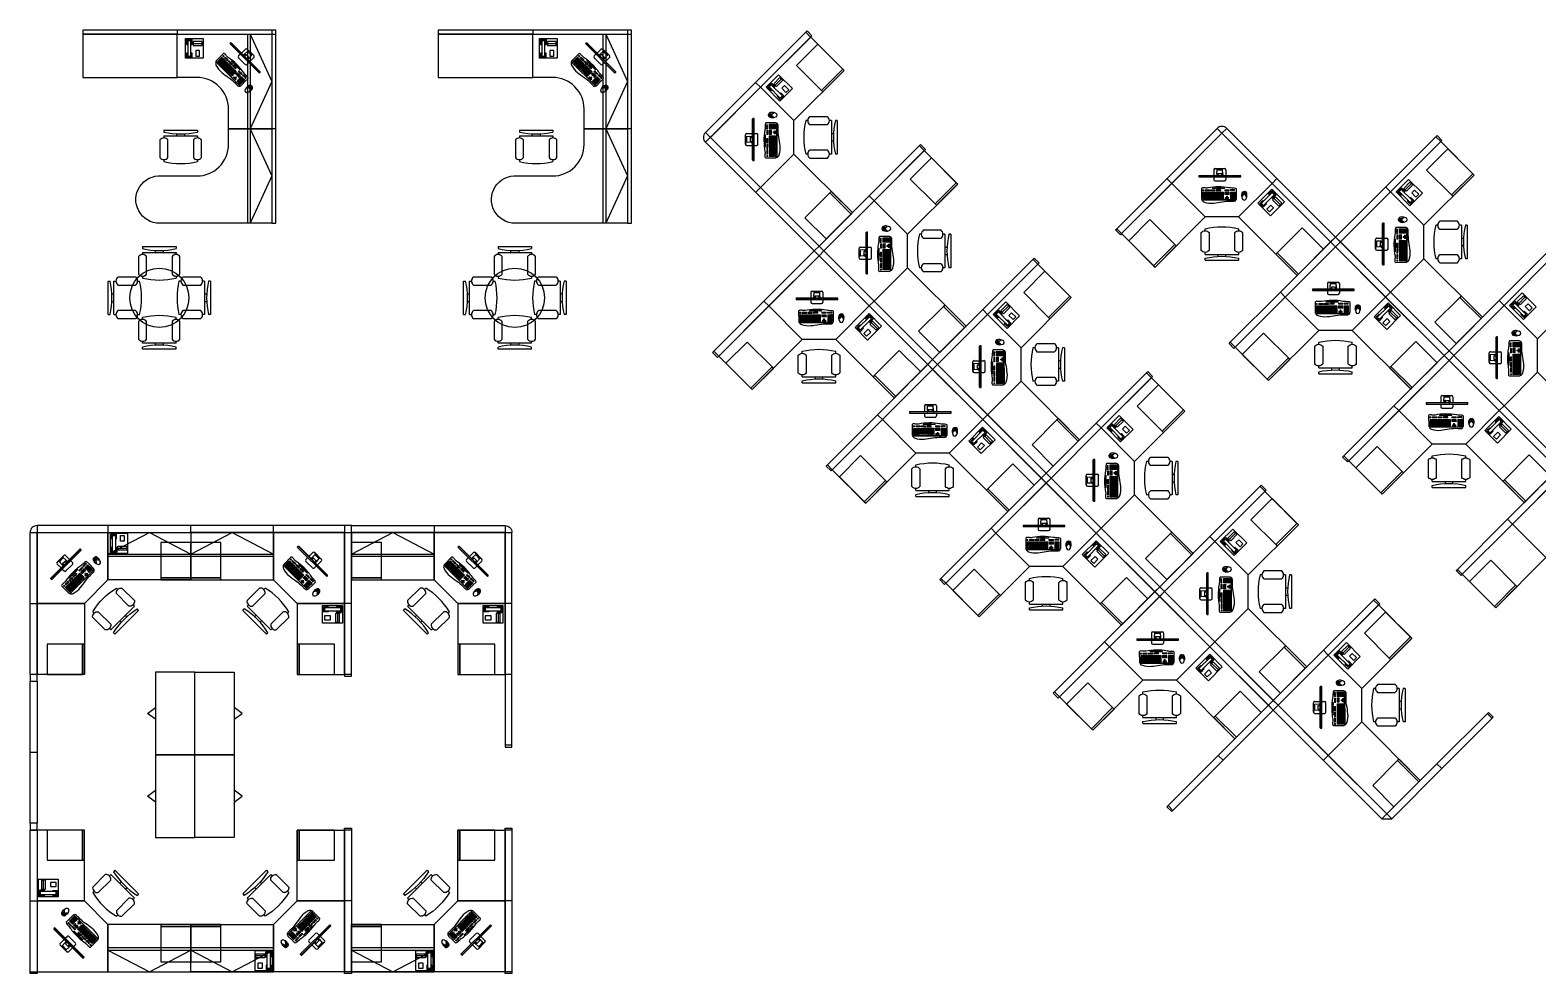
# Model space of a CAD drawing. Header units: inches. Extents: x 134 to 3030, y 225 to 1533.
# Drawn here: x 1378 to 2143, y 1052 to 1533 of the extents above; entities that cross this region are included whole.
import ezdxf

# ---------------------------------------------------------------- set-up
doc = ezdxf.new("R2010")
doc.units = ezdxf.units.IN
doc.header["$MEASUREMENT"] = 0
doc.layers.get('0').update_dxf_attribs({"lineweight": 0})
for name, color, linetype, lineweight in [('A-FURN-3-WKSF', 200, 'Continuous', 25), ('A-FURN-P-FILE', 5, 'Continuous', 25), ('A-FURN-P-PEDS', 5, 'Continuous', 25), ('A-FURN-P-PHWL-46', 1, 'Continuous', 25), ('A-FURN-P-PHWL-462', 1, 'Continuous', 25), ('A-FURN-P-SEAT', 4, 'Continuous', 25), ('A-FURN-P-STOR', 7, 'Continuous', 25), ('A-FURN-P-WKSF', 200, 'Continuous', 25), ('COMPUTER-P3', 30, 'Continuous', 25), ('Furniture', 200, 'Continuous', 25), ('TELEPHONE-ST12', 3, 'Continuous', 25)]:
    doc.layers.add(name, color=color, linetype=linetype, lineweight=lineweight)
doc.styles.add('ATTR', font='romans.shx', dxfattribs={"width": 0.8, "height": 2.52})

# ---------------------------------------------------------------- blocks, each defined once
blk = doc.blocks.new('CHAIR 1')
at = {"linetype": 'Continuous'}
for p, q in [((-8.5, 0), (-8.5, -1)), ((-8.5, 0), (8.5, 0)), ((8.5, 0), (8.5, -1)), ((-10.5, -5), (-10.5, -14)), ((-8.5, -3), (-8.5, -4)), ((-8.5, -3), (8.5, -3)), ((-6.5, -14), (-6.5, -5)), ((-2, -3), (-2, -1.9355)), ((2, -1.9576), (2, -3)), ((6.5, -5), (6.5, -14)), ((8.5, -3), (8.5, -4)), ((10.5, -14), (10.5, -5)), ((-8.5, -15), (-8.5, -16)), ((8.5, -15), (8.5, -16))]:
    blk.add_line(p, q, dxfattribs=at)
for centre, radius, start, end in [((-8.5, -6.5), 2.5, 36.8699, 143.1301), ((0, 34.625), 36.625, 256.5803, 283.4197), ((8.5, -6.5), 2.5, 36.8699, 143.1301), ((-8.5, -12.5), 2.5, 216.8699, 323.1301), ((8.5, -12.5), 2.5, 216.8699, 323.1301), ((0, 19.625), 36.625, 256.5803, 283.4197)]:
    blk.add_arc(centre, radius, start, end, dxfattribs=at)
at = {"style": 'ATTR', "width": 0.8, "flags": 9}
blk.add_attdef('ESTCODE', (0, 0), '', height=0.0042, dxfattribs=at)
blk = doc.blocks.new('MONITOR')
at = {"color": 0}
for p, q in [((-269, -94), (-264, -89)), ((-264, -89), (264, -89)), ((-77, -17), (-77, -89)), ((-77, -109), (-77, -143)), ((-40, -70), (-36, -14)), ((-29, -14), (-29, -17)), ((-29, -14), (-29, -17)), ((-25, -60), (-25, -82)), ((-25, -60), (-24, -60)), ((-24, -60), (-24, -89)), ((-24, -63), (24, -63)), ((24, -60), (24, -89)), ((24, -60), (25, -60)), ((25, -60), (25, -82)), ((29, -14), (29, -17)), ((29, -14), (29, -17)), ((40, -70), (36, -14)), ((77, -17), (77, -89)), ((77, -109), (77, -143)), ((269, -94), (264, -89))]:
    blk.add_line(p, q, dxfattribs=at)
for points in [[(-60, 0), (60, 0)], [(-269, -109), (269, -109), (269, -94), (-269, -94), (-269, -109)], [(-60, -160), (60, -160)], [(-36, -14), (36, -14)], [(-29, -17), (29, -17)], [(-29, -17), (29, -17)]]:
    blk.add_lwpolyline(points, dxfattribs=at)
for points in [[(-40, -70, 0.263666), (-37, -80), (-34, -82), (-25, -82)], [(40, -70, -0.263666), (37, -80), (34, -82), (25, -82)]]:
    blk.add_lwpolyline(points, format="xyb", dxfattribs=at)
for centre, radius in [((-61, -4), 1.73), ((-46, -4), 1.73), ((-36, -102), 1.14), ((-32, -4), 1.73), ((-18, -4), 1.73), ((-3, -4), 1.73), ((11, -4), 1.73), ((25, -4), 1.73), ((36, -102), 1.14), ((39, -4), 1.73)]:
    blk.add_circle(centre, radius, dxfattribs=at)
for centre, start, end in [((-60, -17), 90, 180), ((60, -17), 0, 90), ((-60, -143), 180, 270), ((60, -143), 270, 0)]:
    blk.add_arc(centre, 17.2, start, end, dxfattribs=at)
blk = doc.blocks.new('KEYBOARD')
at = {"color": 0}
for points in [[(233, -76), (233, -26, 0.165941), (205, -17, -0.04592), (141, -12, 0.046884), (0, 0, 0.043941), (-135, -14, -0.081459), (-182, -12, 0.073722), (-206, -13, 0.278236), (-218, -23), (-217, -154, 0.414214), (-202, -168), (218, -167, 0.414214), (233, -152)], [(218, -167), (-202, -168, -0.198912), (-213, -164, 0.237087), (-181, -196, 0.110077), (-61, -209, 0.017919), (47, -193, -0.053396), (161, -185, 0.017301), (204, -185, 0.36209), (228, -163, -0.184401), (218, -167)]]:
    blk.add_lwpolyline(points, format="xyb", close=True, dxfattribs=at)
at = {"color": 0, "lineweight": 0}
for points in [[(-201, -38), (-189, -38)], [(-201, -38), (-201, -51)], [(-201, -51), (-189, -51)], [(-200, -70), (-188, -70)], [(-200, -70), (-200, -83)], [(-200, -83), (-188, -83)], [(-200, -87), (-188, -86)], [(-200, -87), (-200, -100)], [(-200, -100), (-188, -99)], [(-200, -104), (-188, -104)], [(-200, -104), (-200, -117)], [(-200, -117), (-188, -117)], [(-200, -122), (-173, -122)], [(-200, -122), (-200, -135)], [(-200, -135), (-173, -135)], [(-200, -139), (-173, -139)], [(-200, -139), (-200, -152)], [(-200, -152), (-173, -152)], [(-189, -38), (-189, -51)], [(-188, -70), (-188, -83)], [(-188, -86), (-188, -99)], [(-188, -104), (-188, -117)], [(-185, -70), (-185, -83)], [(-185, -70), (-173, -70)], [(-185, -83), (-173, -83)], [(-185, -86), (-185, -99)], [(-185, -86), (-173, -86)], [(-185, -99), (-173, -99)], [(-185, -104), (-173, -104)], [(-185, -104), (-185, -117)], [(-185, -117), (-173, -117)], [(-173, -70), (-173, -83)], [(-173, -86), (-173, -99)], [(-173, -104), (-173, -117)], [(-173, -122), (-173, -135)], [(-173, -139), (-173, -152)], [(-171, -38), (-171, -51)], [(-171, -38), (-159, -38)], [(-171, -51), (-159, -51)], [(-170, -70), (-170, -83)], [(-170, -70), (-158, -70)], [(-170, -83), (-158, -83)], [(-170, -86), (-170, -99)], [(-170, -86), (-158, -86)], [(-170, -99), (-158, -99)], [(-170, -104), (-158, -104)], [(-170, -104), (-170, -117)], [(-170, -117), (-158, -117)], [(-170, -122), (-170, -135)], [(-170, -122), (-158, -122)], [(-170, -135), (-158, -135)], [(-170, -139), (-158, -139)], [(-170, -139), (-170, -152)], [(-170, -152), (-158, -152)], [(-159, -38), (-159, -51)], [(-158, -70), (-158, -83)], [(-158, -86), (-158, -99)], [(-158, -104), (-158, -117)], [(-158, -122), (-158, -135)], [(-158, -139), (-158, -152)], [(-156, -38), (-156, -51)], [(-156, -38), (-144, -38)], [(-156, -51), (-144, -51)], [(-156, -70), (-144, -70)], [(-156, -70), (-156, -83)], [(-156, -83), (-144, -83)], [(-156, -86), (-144, -86)], [(-156, -86), (-156, -99)], [(-156, -99), (-144, -99)], [(-156, -104), (-144, -104)], [(-156, -104), (-156, -117)], [(-156, -117), (-144, -117)], [(-156, -122), (-144, -122)], [(-156, -122), (-156, -135)], [(-156, -135), (-144, -135)], [(-156, -139), (-156, -152)], [(-156, -139), (-129, -139)], [(-156, -152), (-129, -152)], [(-144, -38), (-144, -51)], [(-144, -70), (-144, -83)], [(-144, -86), (-144, -99)], [(-144, -104), (-144, -117)], [(-144, -122), (-144, -135)], [(-142, -38), (-130, -38)], [(-142, -38), (-142, -51)], [(-142, -51), (-130, -51)], [(-141, -70), (-141, -83)], [(-141, -70), (-129, -70)], [(-141, -83), (-129, -83)], [(-141, -86), (-141, -99)], [(-141, -86), (-129, -86)], [(-141, -99), (-129, -99)], [(-141, -104), (-129, -104)], [(-141, -104), (-141, -117)], [(-141, -117), (-129, -117)], [(-141, -122), (-129, -122)], [(-141, -122), (-141, -135)], [(-141, -135), (-129, -135)], [(-130, -38), (-130, -51)], [(-129, -70), (-129, -83)], [(-129, -86), (-129, -99)], [(-129, -104), (-129, -117)], [(-129, -122), (-129, -135)], [(-129, -139), (-129, -152)], [(-127, -38), (-127, -51)], [(-127, -38), (-115, -38)], [(-127, -51), (-115, -51)], [(-126, -70), (-126, -83)], [(-126, -70), (-114, -70)], [(-126, -83), (-114, -83)], [(-126, -86), (-126, -99)], [(-126, -86), (-114, -86)], [(-126, -99), (-114, -99)], [(-126, -104), (-114, -104)], [(-126, -104), (-126, -117)], [(-126, -117), (-114, -117)], [(-126, -122), (-126, -135)], [(-126, -122), (-114, -122)], [(-126, -135), (-114, -135)], [(-126, -139), (-11, -138)], [(-126, -139), (-126, -152)], [(-126, -152), (-11, -151)], [(-115, -38), (-115, -51)], [(-114, -70), (-114, -83)], [(-114, -86), (-114, -99)], [(-114, -104), (-114, -117)], [(-114, -122), (-114, -135)], [(-112, -70), (-100, -70)], [(-112, -70), (-112, -83)], [(-112, -83), (-100, -83)], [(-112, -86), (-100, -86)], [(-112, -86), (-112, -99)], [(-112, -99), (-100, -99)], [(-112, -104), (-100, -104)], [(-112, -104), (-112, -117)], [(-112, -117), (-100, -117)], [(-112, -122), (-100, -122)], [(-112, -122), (-112, -135)], [(-112, -135), (-100, -135)], [(-101, -38), (-101, -51)], [(-101, -38), (-89, -38)], [(-101, -51), (-89, -51)], [(-100, -70), (-100, -83)], [(-100, -86), (-100, -99)], [(-100, -104), (-100, -117)], [(-100, -122), (-100, -135)], [(-97, -70), (-97, -83)], [(-97, -70), (-85, -70)], [(-97, -83), (-85, -83)], [(-97, -86), (-97, -99)], [(-97, -86), (-85, -86)], [(-97, -99), (-85, -99)], [(-97, -104), (-85, -103)], [(-97, -104), (-97, -117)], [(-97, -117), (-85, -116)], [(-97, -122), (-85, -121)], [(-97, -122), (-96, -135)], [(-96, -135), (-84, -134)], [(-89, -38), (-89, -51)], [(-86, -38), (-86, -51)], [(-86, -38), (-74, -38)], [(-86, -51), (-74, -51)], [(-85, -70), (-85, -83)], [(-85, -86), (-85, -99)], [(-85, -103), (-85, -116)], [(-85, -121), (-84, -134)], [(-82, -70), (-70, -69)], [(-82, -70), (-82, -83)], [(-82, -83), (-70, -82)], [(-82, -86), (-82, -99)], [(-82, -86), (-70, -86)], [(-82, -99), (-70, -99)], [(-82, -103), (-70, -103)], [(-82, -103), (-81, -116)], [(-81, -116), (-69, -116)], [(-81, -121), (-81, -134)], [(-81, -121), (-69, -121)], [(-81, -134), (-69, -134)], [(-74, -38), (-74, -51)], [(-72, -38), (-60, -38)], [(-72, -38), (-72, -51)], [(-72, -51), (-60, -51)], [(-70, -69), (-70, -82)], [(-70, -86), (-70, -99)], [(-70, -103), (-69, -116)], [(-69, -121), (-69, -134)], [(-68, -69), (-56, -69)], [(-68, -69), (-67, -82)], [(-67, -82), (-55, -82)], [(-67, -86), (-55, -86)], [(-67, -86), (-67, -99)], [(-67, -99), (-55, -99)], [(-67, -103), (-55, -103)], [(-67, -103), (-67, -116)], [(-67, -116), (-55, -116)], [(-67, -121), (-55, -121)], [(-67, -121), (-67, -134)], [(-67, -134), (-55, -134)], [(-60, -38), (-60, -51)], [(-57, -38), (-57, -51)], [(-57, -38), (-45, -38)], [(-57, -51), (-45, -51)], [(-56, -69), (-55, -82)], [(-55, -86), (-55, -99)], [(-55, -103), (-55, -116)], [(-55, -121), (-55, -134)], [(-52, -69), (-52, -82)], [(-52, -69), (-40, -69)], [(-52, -82), (-40, -82)], [(-52, -86), (-52, -99)], [(-52, -86), (-40, -86)], [(-52, -99), (-40, -99)], [(-52, -103), (-40, -103)], [(-52, -103), (-52, -116)], [(-52, -116), (-40, -116)], [(-52, -121), (-40, -121)], [(-52, -121), (-52, -134)], [(-52, -134), (-40, -134)], [(-45, -38), (-45, -51)], [(-40, -69), (-40, -82)], [(-40, -86), (-40, -99)], [(-40, -103), (-40, -116)], [(-40, -121), (-40, -134)], [(-37, -69), (-37, -82)], [(-37, -69), (-25, -69)], [(-37, -82), (-25, -82)], [(-37, -86), (-37, -99)], [(-37, -86), (-25, -86)], [(-37, -99), (-25, -99)], [(-37, -103), (-25, -103)], [(-37, -103), (-37, -116)], [(-37, -116), (-25, -116)], [(-37, -121), (-37, -134)], [(-37, -121), (-25, -121)], [(-37, -134), (-25, -134)], [(-28, -19), (1, -18)], [(-28, -38), (-16, -37)], [(-28, -38), (-28, -51)], [(-28, -51), (-16, -50)], [(-26, -16), (1, -16)], [(-25, -69), (-25, -82)], [(-25, -86), (-25, -99)], [(-25, -103), (-25, -116)], [(-25, -121), (-25, -134)], [(-23, -69), (-11, -69)], [(-23, -69), (-23, -82)], [(-23, -82), (-11, -82)], [(-23, -86), (-11, -86)], [(-23, -86), (-23, -99)], [(-23, -99), (-11, -99)], [(-23, -103), (-11, -103)], [(-23, -103), (-23, -116)], [(-23, -116), (-11, -116)], [(-23, -121), (-11, -121)], [(-23, -121), (-23, -134)], [(-23, -134), (-11, -134)], [(-16, -37), (-16, -50)], [(-13, -37), (-13, -50)], [(-13, -37), (-1, -37)], [(-13, -50), (-1, -50)], [(-11, -69), (-11, -82)], [(-11, -86), (-11, -99)], [(-11, -103), (-11, -116)], [(-11, -121), (-11, -134)], [(-11, -138), (-11, -151)], [(-8, -69), (-8, -82)], [(-8, -69), (4, -69)], [(-8, -82), (4, -82)], [(-8, -86), (-8, -99)], [(-8, -86), (4, -86)], [(-8, -99), (4, -99)], [(-8, -103), (4, -103)], [(-8, -103), (-8, -116)], [(-8, -116), (4, -116)], [(-8, -121), (4, -121)], [(-8, -121), (-8, -134)], [(-8, -134), (4, -134)], [(-7, -138), (20, -138)], [(-7, -138), (-7, -151)], [(-7, -151), (20, -151)], [(-1, -37), (-1, -50)], [(1, -7), (1, -16)], [(1, -18), (1, -25)], [(2, -37), (14, -37)], [(2, -37), (2, -50)], [(2, -50), (14, -50)], [(4, -7), (5, -16)], [(4, -69), (4, -82)], [(4, -86), (4, -99)], [(4, -103), (4, -116)], [(4, -121), (4, -134)], [(5, -16), (30, -16)], [(5, -18), (5, -25)], [(5, -18), (30, -18)], [(7, -69), (7, -82)], [(7, -69), (19, -69)], [(7, -82), (19, -82)], [(7, -86), (7, -99)], [(7, -86), (19, -86)], [(7, -99), (19, -99)], [(7, -103), (19, -103)], [(7, -103), (8, -116)], [(8, -116), (20, -116)], [(8, -121), (8, -134)], [(8, -121), (20, -121)], [(8, -134), (20, -134)], [(14, -37), (14, -50)], [(17, -37), (17, -50)], [(17, -37), (29, -37)], [(17, -50), (29, -50)], [(19, -69), (19, -82)], [(19, -86), (19, -99)], [(19, -103), (20, -116)], [(20, -121), (20, -134)], [(20, -138), (20, -151)], [(23, -69), (35, -69)], [(23, -69), (23, -82)], [(23, -82), (35, -82)], [(23, -86), (35, -86)], [(23, -86), (23, -99)], [(23, -99), (35, -99)], [(23, -103), (35, -103)], [(23, -103), (23, -116)], [(23, -116), (35, -116)], [(23, -121), (65, -121)], [(23, -121), (23, -134)], [(23, -134), (65, -134)], [(23, -138), (35, -138)], [(23, -138), (23, -151)], [(23, -151), (35, -151)], [(29, -37), (29, -50)], [(35, -69), (35, -82)], [(35, -86), (35, -99)], [(35, -103), (35, -116)], [(35, -138), (35, -151)], [(38, -69), (38, -82)], [(38, -69), (65, -69)], [(38, -82), (65, -82)], [(38, -86), (38, -99)], [(38, -86), (50, -86)], [(38, -99), (50, -99)], [(38, -103), (65, -103)], [(38, -103), (38, -116)], [(38, -116), (65, -116)], [(38, -138), (65, -138)], [(38, -138), (38, -151)], [(38, -151), (65, -151)], [(50, -86), (50, -99)], [(53, -86), (53, -99)], [(53, -86), (65, -86)], [(53, -99), (65, -99)], [(65, -69), (65, -82)], [(65, -86), (65, -99)], [(65, -103), (65, -116)], [(65, -121), (65, -134)], [(65, -138), (65, -151)], [(82, -37), (82, -50)], [(82, -37), (94, -37)], [(82, -50), (94, -50)], [(83, -69), (83, -82)], [(83, -69), (95, -69)], [(83, -82), (95, -82)], [(83, -85), (83, -98)], [(83, -85), (95, -85)], [(83, -98), (95, -98)], [(89, -138), (101, -138)], [(89, -138), (89, -151)], [(89, -151), (101, -151)], [(94, -37), (94, -50)], [(95, -69), (95, -82)], [(95, -85), (95, -98)], [(97, -37), (97, -50)], [(97, -37), (109, -37)], [(97, -50), (109, -50)], [(98, -69), (98, -82)], [(98, -69), (110, -69)], [(98, -82), (110, -82)], [(98, -85), (98, -98)], [(98, -85), (110, -85)], [(98, -98), (110, -98)], [(101, -138), (101, -151)], [(104, -121), (104, -134)], [(104, -121), (116, -121)], [(104, -134), (116, -134)], [(104, -138), (116, -138)], [(104, -138), (104, -151)], [(104, -151), (116, -151)], [(109, -37), (109, -50)], [(110, -69), (110, -82)], [(110, -85), (110, -98)], [(111, -37), (123, -37)], [(111, -37), (111, -50)], [(111, -50), (123, -50)], [(112, -69), (124, -69)], [(112, -69), (112, -82)], [(112, -82), (124, -82)], [(112, -85), (124, -85)], [(112, -85), (112, -98)], [(112, -98), (124, -98)], [(116, -121), (116, -134)], [(116, -138), (116, -151)], [(119, -138), (131, -138)], [(119, -138), (119, -151)], [(119, -151), (131, -151)], [(123, -37), (123, -50)], [(124, -69), (124, -82)], [(124, -85), (124, -98)], [(126, -37), (126, -50)], [(126, -37), (138, -37)], [(126, -50), (138, -50)], [(127, -69), (127, -82)], [(127, -69), (139, -69)], [(127, -82), (139, -82)], [(127, -85), (128, -98)], [(127, -85), (139, -85)], [(128, -98), (140, -98)], [(131, -138), (131, -151)], [(138, -37), (138, -50)], [(139, -69), (139, -82)], [(139, -85), (140, -98)], [(156, -35), (156, -48)], [(156, -35), (168, -35)], [(156, -48), (168, -48)], [(157, -69), (157, -82)], [(157, -69), (169, -69)], [(157, -82), (169, -82)], [(157, -85), (157, -98)], [(157, -85), (169, -85)], [(157, -98), (169, -98)], [(157, -103), (169, -103)], [(157, -103), (157, -116)], [(157, -116), (169, -116)], [(157, -121), (157, -134)], [(157, -121), (169, -121)], [(157, -134), (169, -134)], [(157, -138), (169, -138)], [(157, -138), (157, -151)], [(157, -151), (169, -151)], [(168, -35), (168, -48)], [(169, -69), (169, -82)], [(169, -85), (169, -98)], [(169, -103), (169, -116)], [(169, -121), (169, -134)], [(169, -138), (169, -151)], [(172, -69), (184, -69)], [(172, -69), (172, -82)], [(172, -82), (184, -82)], [(172, -85), (184, -85)], [(172, -85), (172, -98)], [(172, -98), (184, -98)], [(172, -103), (184, -102)], [(172, -103), (172, -116)], [(172, -116), (184, -115)], [(172, -121), (184, -120)], [(172, -121), (172, -134)], [(172, -134), (184, -133)], [(172, -138), (184, -138)], [(172, -138), (172, -151)], [(172, -151), (184, -151)], [(176, -34), (176, -47)], [(176, -34), (188, -34)], [(176, -47), (188, -47)], [(184, -69), (184, -82)], [(184, -85), (184, -98)], [(184, -102), (184, -115)], [(184, -120), (184, -133)], [(184, -138), (184, -151)], [(187, -69), (199, -68)], [(187, -69), (187, -82)], [(187, -82), (199, -81)], [(187, -85), (187, -98)], [(187, -85), (199, -85)], [(187, -98), (199, -98)], [(187, -102), (199, -102)], [(187, -102), (187, -115)], [(187, -115), (199, -115)], [(187, -120), (199, -120)], [(187, -120), (187, -133)], [(187, -133), (199, -133)], [(187, -138), (199, -138)], [(187, -138), (187, -151)], [(187, -151), (199, -151)], [(188, -34), (188, -47)], [(197, -34), (197, -47)], [(197, -34), (209, -34)], [(197, -47), (209, -47)], [(199, -68), (199, -81)], [(199, -85), (199, -98)], [(199, -102), (199, -115)], [(199, -120), (199, -133)], [(199, -138), (199, -151)], [(202, -68), (202, -81)], [(202, -68), (214, -68)], [(202, -81), (214, -81)], [(202, -85), (202, -98)], [(202, -85), (214, -85)], [(202, -98), (214, -98)], [(202, -102), (214, -102)], [(202, -102), (202, -115)], [(202, -115), (214, -115)], [(202, -120), (202, -133)], [(202, -120), (214, -120)], [(202, -133), (214, -133)], [(202, -138), (214, -138)], [(202, -138), (202, -151)], [(202, -151), (214, -151)], [(209, -34), (209, -47)], [(214, -68), (214, -81)], [(214, -85), (214, -98)], [(214, -102), (214, -115)], [(214, -120), (214, -133)], [(214, -138), (214, -151)]]:
    blk.add_lwpolyline(points, dxfattribs=at)
for points in [[(1, -25, -0.037715), (-22, -24, -0.328345), (-28, -19)], [(-26, -16, -0.157731), (-22, -12, -0.08747), (1, -7, -0.08747)], [(4, -7, -0.086643), (27, -12, -0.237073), (30, -16)], [(30, -18, -0.11266), (29, -21, -0.188542), (24, -24, -0.031584), (5, -25, -0.031584)]]:
    blk.add_lwpolyline(points, format="xyb", dxfattribs=at)
for centre in [(-74, -18), (-64, -18), (-55, -18), (-46, -18), (-36, -18), (38, -18), (48, -18), (57, -18), (67, -18), (76, -18)]:
    blk.add_circle(centre, 3.55, dxfattribs=at)
blk = doc.blocks.new('COMPUTER 1')
for points in [[(18.95, -12.14, 0.241004), (17.92, -12.5, 0.217003), (17.85, -15.71, 0.752527), (19.72, -15.8, 0.115399), (20.17, -13.62, 0.099122), (19.95, -12.6, 0.240483), (18.95, -12.14)], [(18.54, -12.15, 0.055019), (18.34, -12.84, 0.050601), (18.3, -13.5, -0.084687), (18.26, -13.93, -0.175899), (17.79, -14.62, -0.569307), (17.58, -14.53, -0.064428), (17.58, -13.61, -0.081238), (17.92, -12.5, -0.150456), (18.54, -12.15)], [(19.3, -12.18, -0.141108), (19.38, -13.53, 0.211379), (19.46, -13.94, 0.412702), (18.26, -13.93, 0.176997), (18.37, -13.48, -0.141094), (18.57, -12.15, -0.080592), (18.95, -12.14, -0.075205), (19.3, -12.17)], [(18.76, -13.1), (18.8, -12.56, -0.837339), (18.99, -12.6), (18.96, -13.23, -1), (18.76, -13.22)], [(19.36, -12.19, -0.071754), (19.5, -13.05, -0.043169), (19.47, -13.62, 0.269309), (19.91, -14.74, 0.36617), (20.08, -14.69, 0.160325), (19.95, -12.6, 0.150096), (19.37, -12.19)]]:
    blk.add_lwpolyline(points, format="xyb", close=True)
at = {"xscale": 0.03937, "yscale": 0.03937, "zscale": 0.03937}
for name, p in [('MONITOR', (6.42, -0.45)), ('KEYBOARD', (5.72, -9.75))]:
    blk.add_blockref(name, p, dxfattribs=at)
blk = doc.blocks.new("20'' Dia Table")
at = {"linetype": 'Continuous'}
blk.add_circle((0, 0), 10, dxfattribs=at)
at = {"style": 'ATTR', "width": 0.8, "flags": 9}
blk.add_attdef('ESTCODE', (0, 0), '', height=0.00199, dxfattribs=at)
blk = doc.blocks.new('PHONE')
for p, q in [((-4.5, 0), (4.5, 0)), ((-4.5, -10), (-4.5, 0)), ((4.5, 0), (4.5, -10)), ((-1, -0.5), (-4, -0.5)), ((-4, -0.5), (-4, -3)), ((-4, -3), (-3.25, -3)), ((-3.75, -0.5), (-3.75, -2.75)), ((-3.75, -2.75), (-3.25, -2.75)), ((-3.75, -9.5), (-3.75, -7.25)), ((-3.75, -7.25), (-3.25, -7.25)), ((-3.25, -1), (-1.75, -1)), ((-3.25, -1), (-3.25, -9)), ((-1.75, -9), (-1.75, -1)), ((-1.75, -2.75), (-1.25, -2.75)), ((-1.75, -3), (-1, -3)), ((-1.75, -7.25), (-1.25, -7.25)), ((-1.25, -2.75), (-1.25, -0.5)), ((-1.25, -7.25), (-1.25, -9.5)), ((-1, -3), (-1, -0.5)), ((-0.5, -1.5), (-0.5, -3.5)), ((4, -1.5), (-0.5, -1.5)), ((-0.5, -2.5), (4, -2.5)), ((-0.5, -3.5), (4, -3.5)), ((0.75, -6), (0.75, -9)), ((2.75, -6), (0.75, -6)), ((2.75, -9), (2.75, -6)), ((4, -3.5), (4, -1.5)), ((4.5, -10), (-4.5, -10)), ((-1.25, -9.5), (-3.75, -9.5)), ((-3.25, -9), (-1.75, -9)), ((0.75, -9), (2.75, -9))]:
    blk.add_line(p, q)
at = {"style": 'ATTR', "width": 0.8, "flags": 9}
blk.add_attdef('ESTCODE', (0, 0), '', height=0.0000256, dxfattribs=at)
blk = doc.blocks.new('FILECAB 42')
at = {"layer": 'A-FURN-P-FILE'}
blk.add_lwpolyline([(24, 20), (21, 24), (18, 20)], dxfattribs=at)
blk.add_lwpolyline([(42, 20), (42, 0), (0, 0), (0, 20)], close=True, dxfattribs=at)
blk = doc.blocks.new('DESK 1')
at = {"layer": 'Furniture'}
blk.add_lwpolyline([(36, -24), (36, 0), (0, 0), (0, -36), (24, -36), (36, -24)], dxfattribs=at)
for points in [[(36, 0), (36, -24), (72, -24), (72, 0)], [(24, -78), (24, -36), (0, -36), (0, -78)]]:
    blk.add_lwpolyline(points, close=True, dxfattribs=at)
blk = doc.blocks.new('FILE 1')
at = {"layer": 'A-FURN-P-PEDS'}
blk.add_lwpolyline([(-13.35, 13.35), (-24.13, 2.56), (-11.49, -10.08), (-0.71, 0.71)], close=True, dxfattribs=at)
at = {"layer": 'A-FURN-P-PEDS', "linetype": 'Continuous'}
blk.add_lwpolyline([(-0.71, 0.71), (-11.49, -10.08), (-10.78, -10.78), (0, 0)], close=True, dxfattribs=at)

msp = doc.modelspace()

# ---------------------------------------------------------------- linework, layer by layer
at = {"layer": 'A-FURN-P-PHWL-46'}
for p, q in [((1502.22, 1434.69, 0), (1502.22, 1532.69, 0)), ((1682.66, 1434.69, 0), (1682.66, 1532.69, 0)), ((1982.35, 1480.36, 0), (1931.43, 1429.45, 0)), ((2093.98, 1476.73, 0), (2014.52, 1397.27, 0)), ((1777.88, 1418.18, 0), (1726.97, 1367.26, 0)), ((1837.99, 1363.02, 0), (1810.06, 1335.09, 0)), ((2097.6, 1365.1, 0), (2046.69, 1314.19, 0)), ((2157.71, 1309.95, 0), (2129.78, 1282.01, 0)), ((1895.62, 1305.39, 0), (1867.69, 1277.46, 0)), ((1537.05, 1281.31, 0), (1381.05, 1281.31, 0)), ((1381.05, 1281.31, 0), (1381.05, 1205.81, 0)), ((1537.05, 1281.31, 0), (1537.05, 1204.93, 0)), ((1618.55, 1281.31, 0), (1618.55, 1168.93, 0)), ((1953.25, 1247.76, 0), (1925.32, 1219.83, 0)), ((1381.05, 1202.31, 0), (1381.05, 1130.31, 0)), ((2010.88, 1190.13, 0), (1982.95, 1162.2, 0))]:
    msp.add_line(p, q, dxfattribs=at)
at = {"layer": 'A-FURN-P-PHWL-46', "elevation": 0}
for points in [[(1502.22, 1532.69), (1404.22, 1532.69), (1404.22, 1530.69), (1502.22, 1530.69)], [(1452.22, 1532.69), (1452.22, 1530.69)], [(1500.22, 1532.69), (1500.22, 1434.69), (1502.22, 1434.69)], [(1682.66, 1532.69), (1584.66, 1532.69), (1584.66, 1530.69), (1682.66, 1530.69)], [(1632.66, 1532.69), (1632.66, 1530.69)], [(1680.66, 1532.69), (1680.66, 1434.69), (1682.66, 1434.69)], [(1771.79, 1532.29), (1720.26, 1480.76), (2068.51, 1132.51)], [(1771.17, 1531.67), (1773.64, 1529.19)], [(1774.26, 1529.81), (1771.79, 1532.29)], [(1745.71, 1506.21), (1748.19, 1503.74)], [(1502.22, 1482.69), (1500.22, 1482.69)], [(1682.66, 1482.69), (1680.66, 1482.69)], [(1931.43, 1429.45), (1928.96, 1431.92), (1979.87, 1482.83)], [(2330.6, 1137.06), (1984.82, 1482.83), (1982.35, 1480.36)], [(2012.04, 1399.75), (2091.51, 1479.21)], [(2090.89, 1478.59), (2093.36, 1476.12)], [(2093.98, 1476.73), (2091.51, 1479.21)], [(1720.26, 1475.81), (2063.56, 1132.51)], [(1829.42, 1474.66), (1803.34, 1448.58), (1805.82, 1446.11), (1831.89, 1472.18)], [(1828.8, 1474.04), (1831.27, 1471.56)], [(1831.89, 1472.18), (1829.42, 1474.66)], [(1954.42, 1457.38), (1956.89, 1454.9)], [(2010.28, 1457.38), (2007.8, 1454.9)], [(1748.19, 1452.82), (1745.71, 1450.35)], [(1803.34, 1448.58), (1777.88, 1423.13)], [(1780.36, 1420.65), (1805.82, 1446.11)], [(2065.43, 1453.13), (2067.91, 1450.66)], [(1726.97, 1367.26), (1724.5, 1369.74), (1775.41, 1420.65)], [(1775.41, 1420.65), (1777.88, 1423.13)], [(1780.36, 1420.65), (1777.88, 1418.18)], [(1887.04, 1417.03), (1860.97, 1390.95), (1863.44, 1388.48), (1889.52, 1414.55)], [(1886.43, 1416.41), (1888.9, 1413.93)], [(1889.52, 1414.55), (1887.04, 1417.03)], [(2149.13, 1421.58), (2123.06, 1395.51), (2125.53, 1393.03), (2151.61, 1419.11)], [(1749.95, 1395.2), (1752.43, 1392.72)], [(1805.82, 1395.2), (1803.34, 1392.72)], [(2067.91, 1399.75), (2065.43, 1397.27)], [(2123.06, 1395.51), (2097.6, 1370.05)], [(2100.08, 1367.57), (2125.53, 1393.03)], [(1860.97, 1390.95), (1835.51, 1365.5)], [(1837.99, 1363.02), (1863.44, 1388.48)], [(2095.13, 1367.57), (2097.6, 1370.05)], [(1807.58, 1337.57), (1835.51, 1365.5)], [(2046.69, 1314.19), (2044.22, 1316.66), (2095.13, 1367.57)], [(2100.08, 1367.57), (2097.6, 1365.1)], [(1944.67, 1359.4), (1918.6, 1333.32), (1921.07, 1330.85), (1947.15, 1356.92)], [(1944.05, 1358.78), (1946.53, 1356.3)], [(1947.15, 1356.92), (1944.67, 1359.4)], [(2069.67, 1342.12), (2072.15, 1339.64)], [(2125.53, 1342.12), (2123.06, 1339.64)], [(1863.44, 1337.57), (1860.97, 1335.09)], [(1918.6, 1333.32), (1893.14, 1307.87)], [(1895.62, 1305.39), (1921.07, 1330.85)], [(2127.3, 1284.49), (2155.23, 1312.42)], [(1865.21, 1279.94), (1893.14, 1307.87)], [(2002.3, 1301.77), (1976.23, 1275.69), (1978.7, 1273.22), (2004.78, 1299.29)], [(2001.68, 1301.15), (2004.16, 1298.68)], [(2004.78, 1299.29), (2002.3, 1301.77)], [(1381.05, 1205.81), (1377.55, 1205.81), (1377.55, 1277.81)], [(1417.05, 1281.31), (1417.05, 1277.81)], [(1459.05, 1277.81), (1459.05, 1281.31)], [(1501.05, 1277.81), (1501.05, 1281.31)], [(1537.05, 1204.93), (1540.55, 1204.93), (1540.55, 1281.31)], [(1540.55, 1281.31), (1618.55, 1281.31)], [(1582.55, 1281.31), (1582.55, 1277.81)], [(1618.55, 1168.93), (1622.05, 1168.93), (1622.05, 1277.81)], [(1839.76, 1254.48), (1865.21, 1279.94), (1867.69, 1277.46), (1842.23, 1252.01)], [(1921.07, 1279.94), (1918.6, 1277.46)], [(1976.23, 1275.69), (1950.77, 1250.24)], [(1953.25, 1247.76), (1978.7, 1273.22)], [(1922.84, 1222.31), (1950.77, 1250.24)], [(1377.55, 1241.81), (1381.05, 1241.81)], [(1540.55, 1241.81), (1537.05, 1241.81)], [(1622.05, 1241.81), (1618.55, 1241.81)], [(2059.93, 1244.14), (2033.86, 1218.06), (2036.33, 1215.59), (2062.41, 1241.66)], [(2059.31, 1243.52), (2061.79, 1241.05)], [(2062.41, 1241.66), (2059.93, 1244.14)], [(1978.7, 1222.31), (1976.23, 1219.83)], [(2033.86, 1218.06), (2008.4, 1192.61)], [(2010.88, 1190.13), (2036.33, 1215.59)], [(1377.55, 1202.31), (1381.05, 1202.31)], [(1381.05, 1130.31), (1377.55, 1130.31), (1377.55, 1202.31)], [(1540.55, 1205.81), (1537.05, 1205.81)], [(1622.05, 1205.81), (1618.55, 1205.81)], [(1980.47, 1164.68), (2008.4, 1192.61)], [(2117.56, 1186.51), (2091.49, 1160.44), (2093.96, 1157.96), (2120.04, 1184.04)], [(2120.04, 1184.04), (2117.56, 1186.51)], [(2116.94, 1185.89), (2119.42, 1183.42)], [(1377.55, 1166.31), (1381.05, 1166.31)], [(1622.05, 1169.81), (1618.55, 1169.81)], [(2036.33, 1164.68), (2033.86, 1162.2)], [(2091.49, 1160.44), (2066.03, 1134.98)], [(2068.51, 1132.51), (2093.96, 1157.96)], [(2066.03, 1134.98), (2063.56, 1132.51), (2068.51, 1132.51)], [(1381.05, 1126.81), (1381.05, 1053.93), (1377.55, 1053.93), (1377.55, 1126.81)], [(1381.05, 1126.81), (1377.55, 1126.81)], [(1540.55, 1127.68), (1540.55, 1053.93), (1537.05, 1053.93), (1537.05, 1127.68)], [(1537.05, 1127.68), (1540.55, 1127.68)], [(1540.55, 1126.81), (1537.05, 1126.81)], [(1622.05, 1127.68), (1622.05, 1053.93), (1618.55, 1053.93), (1618.55, 1127.68)], [(1618.55, 1127.68), (1622.05, 1127.68)], [(1622.05, 1126.81), (1618.55, 1126.81)], [(1377.55, 1090.81), (1381.05, 1090.81)], [(1540.55, 1090.81), (1537.05, 1090.81)], [(1622.05, 1090.81), (1618.55, 1090.81)], [(1377.55, 1054.81), (1381.05, 1054.81)], [(1540.55, 1054.81), (1537.05, 1054.81)], [(1622.05, 1054.81), (1618.55, 1054.81)]]:
    msp.add_lwpolyline(points, dxfattribs=at)
for points in [[(1720.26, 1480.76, 0.414214), (1720.26, 1475.81), (1774.26, 1529.81)], [(1984.82, 1482.83, 0.414214), (1979.87, 1482.83), (2325.65, 1137.06)], [(1381.05, 1281.31, 0.414214), (1377.55, 1277.81), (1622.05, 1277.81)], [(1618.55, 1281.31, -0.414214), (1622.05, 1277.81)]]:
    msp.add_lwpolyline(points, format="xyb", dxfattribs=at)
for points in [[(1930.82, 1428.83), (1928.34, 1431.3), (1928.96, 1431.92), (1931.43, 1429.45)], [(1989.06, 1371.82), (1986.59, 1374.29), (2012.04, 1399.75), (2014.52, 1397.27)], [(1726.35, 1366.65), (1723.88, 1369.12), (1724.5, 1369.74), (1726.97, 1367.26)], [(1988.44, 1371.2), (1985.97, 1373.67), (1986.59, 1374.29), (1989.06, 1371.82)], [(1784.6, 1309.64), (1782.13, 1312.11), (1807.58, 1337.57), (1810.06, 1335.09)], [(2046.07, 1313.57), (2043.6, 1316.04), (2044.22, 1316.66), (2046.69, 1314.19)], [(1783.98, 1309.02), (1781.51, 1311.49), (1782.13, 1312.11), (1784.6, 1309.64)], [(2104.32, 1256.56), (2101.85, 1259.03), (2127.3, 1284.49), (2129.78, 1282.01)], [(2103.7, 1255.94), (2101.23, 1258.42), (2101.85, 1259.03), (2104.32, 1256.56)], [(1841.61, 1251.39), (1839.14, 1253.86), (1839.76, 1254.48), (1842.23, 1252.01)], [(1899.86, 1194.38), (1897.39, 1196.85), (1922.84, 1222.31), (1925.32, 1219.83)], [(1899.24, 1193.76), (1896.77, 1196.23), (1897.39, 1196.85), (1899.86, 1194.38)], [(1957.49, 1136.75), (1955.01, 1139.22), (1980.47, 1164.68), (1982.95, 1162.2)], [(1956.87, 1136.13), (1954.4, 1138.6), (1955.01, 1139.22), (1957.49, 1136.75)]]:
    msp.add_lwpolyline(points, close=True, dxfattribs=at)
at = {"layer": 'A-FURN-P-PHWL-462', "elevation": 0}
for points in [[(2042.45, 1425.2), (2039.98, 1427.68), (2037.5, 1425.2), (2039.98, 1422.73)], [(1780.36, 1420.65), (1777.88, 1423.13), (1775.41, 1420.65), (1777.88, 1418.18)], [(2100.08, 1367.57), (2097.6, 1370.05), (2095.13, 1367.57), (2097.6, 1365.1)], [(1837.99, 1363.02), (1835.51, 1365.5), (1833.04, 1363.02), (1835.51, 1360.55)], [(1895.62, 1305.39), (1893.14, 1307.87), (1890.67, 1305.39), (1893.14, 1302.92)], [(1537.05, 1277.81), (1540.55, 1277.81), (1540.55, 1281.31), (1537.05, 1281.31)], [(1953.25, 1247.76), (1950.77, 1250.24), (1948.3, 1247.76), (1950.77, 1245.29)], [(1377.55, 1202.31), (1381.05, 1202.31), (1381.05, 1205.81), (1377.55, 1205.81)], [(2010.88, 1190.13), (2008.4, 1192.61), (2005.93, 1190.13), (2008.4, 1187.66)], [(1377.55, 1126.81), (1381.05, 1126.81), (1381.05, 1130.31), (1377.55, 1130.31)]]:
    msp.add_lwpolyline(points, close=True, dxfattribs=at)
at = {"layer": 'A-FURN-P-STOR'}
for p, q in [((1489.22, 1530.69, 0), (1489.22, 1434.69, 0)), ((1500.22, 1530.69, 0), (1500.22, 1434.69, 0)), ((1669.66, 1530.69, 0), (1669.66, 1434.69, 0)), ((1680.66, 1530.69, 0), (1680.66, 1434.69, 0)), ((1500.22, 1482.69, 0), (1487.97, 1482.69, 0)), ((1680.66, 1482.69, 0), (1668.41, 1482.69, 0)), ((1417.05, 1265.56, 0), (1417.05, 1277.81, 0)), ((1459.05, 1277.81, 0), (1459.05, 1265.56, 0)), ((1501.05, 1277.81, 0), (1501.05, 1265.56, 0)), ((1540.55, 1265.56, 0), (1540.55, 1277.81, 0)), ((1501.05, 1265.56, 0), (1417.05, 1265.56, 0)), ((1501.05, 1067.06, 0), (1417.05, 1067.06, 0))]:
    msp.add_line(p, q, dxfattribs=at)
at = {"layer": 'A-FURN-P-STOR', "elevation": 0}
for points in [[(1487.97, 1530.69), (1500.22, 1530.69)], [(1500.22, 1434.69), (1487.97, 1434.69), (1487.97, 1530.69)], [(1489.22, 1530.69), (1500.22, 1506.69), (1489.22, 1482.69)], [(1680.66, 1434.69), (1668.41, 1434.69), (1668.41, 1530.69)], [(1668.41, 1530.69), (1680.66, 1530.69)], [(1669.66, 1530.69), (1680.66, 1506.69), (1669.66, 1482.69)], [(1489.22, 1482.69), (1500.22, 1458.69), (1489.22, 1434.69)], [(1669.66, 1482.69), (1680.66, 1458.69), (1669.66, 1434.69)], [(1417.05, 1266.81), (1438.05, 1277.81), (1459.05, 1266.81)], [(1417.05, 1277.81), (1501.05, 1277.81)], [(1459.05, 1266.81), (1480.05, 1277.81), (1501.05, 1266.81)], [(1540.55, 1266.81), (1561.55, 1277.81), (1582.55, 1266.81)], [(1540.55, 1277.81), (1582.55, 1277.81)], [(1582.55, 1277.81), (1582.55, 1265.56), (1540.55, 1265.56)], [(1417.05, 1266.81), (1501.05, 1266.81)], [(1540.55, 1266.81), (1582.55, 1266.81)], [(1417.05, 1067.06), (1417.05, 1054.81), (1501.05, 1054.81)], [(1417.05, 1065.81), (1501.05, 1065.81)], [(1417.05, 1065.81), (1438.05, 1054.81), (1459.05, 1065.81)], [(1459.05, 1054.81), (1459.05, 1067.06)], [(1459.05, 1065.81), (1480.05, 1054.81), (1501.05, 1065.81)], [(1501.05, 1054.81), (1501.05, 1067.06)], [(1582.55, 1067.06), (1540.55, 1067.06)], [(1540.55, 1067.06), (1540.55, 1054.81), (1582.55, 1054.81), (1582.55, 1067.06)], [(1540.55, 1065.81), (1561.55, 1054.81), (1582.55, 1065.81)], [(1540.55, 1065.81), (1582.55, 1065.81)]]:
    msp.add_lwpolyline(points, dxfattribs=at)
at = {"layer": 'A-FURN-P-WKSF', "elevation": 0}
for points in [[(1452.22, 1530.69), (1404.22, 1530.69), (1404.22, 1508.69), (1452.22, 1508.69)], [(1632.66, 1530.69), (1584.66, 1530.69), (1584.66, 1508.69), (1632.66, 1508.69)]]:
    msp.add_lwpolyline(points, close=True, dxfattribs=at)
for points in [[(1452.22, 1508.69), (1452.22, 1530.69), (1500.22, 1530.69), (1500.22, 1482.69), (1478.22, 1482.69), (1478.22, 1492.69, 0.414214), (1462.22, 1508.69), (1452.22, 1508.69)], [(1632.66, 1508.69), (1632.66, 1530.69), (1680.66, 1530.69), (1680.66, 1482.69), (1658.66, 1482.69), (1658.66, 1492.69, 0.414214), (1642.66, 1508.69), (1632.66, 1508.69)]]:
    msp.add_lwpolyline(points, format="xyb", dxfattribs=at)
for points in [[(1500.22, 1482.69), (1500.22, 1434.69), (1443.22, 1434.69, -1.041756), (1444.2, 1458.69), (1462.22, 1458.69, 0.414214), (1478.22, 1474.69), (1478.22, 1482.69)], [(1680.66, 1482.69), (1680.66, 1434.69), (1623.66, 1434.69, -1.041756), (1624.64, 1458.69), (1642.66, 1458.69, 0.414214), (1658.66, 1474.69), (1658.66, 1482.69)]]:
    msp.add_lwpolyline(points, format="xyb", close=True, dxfattribs=at)
at = {"layer": 'Furniture', "elevation": 0}
for points in [[(1540.55, 1253.81), (1582.55, 1253.81), (1582.55, 1277.81), (1540.55, 1277.81)], [(1618.55, 1241.81), (1594.55, 1241.81), (1594.55, 1205.81), (1618.55, 1205.81)]]:
    msp.add_lwpolyline(points, close=True, dxfattribs=at)
msp.add_lwpolyline([(1594.55, 1241.81), (1618.55, 1241.81), (1618.55, 1277.81), (1582.55, 1277.81), (1582.55, 1253.81), (1594.55, 1241.81)], dxfattribs=at)

# ---------------------------------------------------------------- block references
at = {"layer": 'A-FURN-3-WKSF', "xscale": 1.5, "yscale": 1.5, "zscale": 1.5, "rotation": 45}
for p in [(1443.08, 1396.86, 0), (1623.52, 1396.86, 0)]:
    msp.add_blockref("20'' Dia Table", p, dxfattribs=at)
at = {"layer": 'A-FURN-P-SEAT'}
for p, rotation in [((1787.16, 1478.28, 0), 270), ((1844.79, 1420.65, 0), 270), ((2106.88, 1425.2, 0), 270), ((1417.08, 1396.86, 0), 90), ((1469.08, 1396.86, 0), 270), ((1597.52, 1396.86, 0), 90), ((1649.52, 1396.86, 0), 270), ((1443.08, 1370.86, 0), 180), ((1623.52, 1370.86, 0), 180), ((1902.42, 1363.02, 0), 270), ((1960.04, 1305.39, 0), 270), ((2017.67, 1247.76, 0), 270), ((1491.49, 1232.25, 0), 134.9999999999979), ((1572.99, 1232.25, 0), 134.9999999999979), ((2075.3, 1190.13, 0), 270), ((1426.6, 1100.36, 0), 314.999999999998)]:
    msp.add_blockref('CHAIR 1', p, dxfattribs=dict(at, rotation=rotation))
for p in [(1453.92, 1482, 0), (1634.37, 1482, 0), (1443.08, 1422.86, 0), (1623.52, 1422.86, 0)]:
    msp.add_blockref('CHAIR 1', p, dxfattribs=at)
at = {"layer": 'A-FURN-P-SEAT', "xscale": -1}
for p, rotation in [((1982.35, 1415.93, 0), 180), ((1777.88, 1353.75, 0), 180), ((2039.98, 1358.3, 0), 180), ((2097.6, 1300.67, 0), 180), ((1835.51, 1296.12, 0), 180), ((1893.14, 1238.49, 0), 180), ((1426.6, 1232.25, 0), 225.000000000002), ((1950.77, 1180.86, 0), 180), ((1491.49, 1100.36, 0), 45.00000000000208), ((1572.99, 1100.36, 0), 45.00000000000208)]:
    msp.add_blockref('CHAIR 1', p, dxfattribs=dict(at, rotation=rotation))
at = {"layer": 'A-FURN-P-WKSF'}
for name, p, rotation in [('DESK 1', (1722.73, 1478.28, 0), 44.99999999994591), ('DESK 1', (1780.36, 1420.65, 0), 44.99999999994591), ('DESK 1', (2042.45, 1425.2, 0), 44.99999999994591), ('FILE 1', (1784.07, 1450.88, 0), 89.99999999979208), ('FILE 1', (2020.53, 1408.23, 0), 270.0000000000079), ('DESK 1', (2100.08, 1367.57, 0), 44.99999999994591), ('DESK 1', (1837.99, 1363.02, 0), 44.99999999994591), ('FILE 1', (1841.7, 1393.25, 0), 90.00000000005576), ('FILE 1', (2103.79, 1397.8, 0), 90.00000000004715), ('FILE 1', (1816.07, 1346.05, 0), 270.000000000324), ('FILE 1', (2078.16, 1350.6, 0), 270.0000000000653), ('DESK 1', (1895.62, 1305.39, 0), 44.99999999994591), ('FILE 1', (1899.33, 1335.62, 0), 89.99999999995497), ('FILE 1', (2135.79, 1292.98, 0), 270.0000000000228), ('FILE 1', (1873.7, 1288.42, 0), 270.0000000000201), ('DESK 1', (1953.25, 1247.76, 0), 44.99999999994591), ('FILE 1', (1459.05, 1253.81, 0), 315.0000000001986), ('FILE 1', (1474.3, 1253.81, 0), 315.0000000001986), ('DESK 1', (1537.05, 1277.81, 0), 270.0000000000294), ('FILE 1', (1555.8, 1253.81, 0), 314.9999999998811), ('FILE 1', (1956.96, 1277.99, 0), 89.99999999978844), ('FILE 1', (1931.33, 1230.79, 0), 270.0000000007976), ('DESK 1', (2010.88, 1190.13, 0), 44.99999999994591), ('FILE 1', (1405.05, 1221.06, 0), 45.00000000007022), ('FILE 1', (1513.05, 1205.81, 0), 225.0000000000269), ('FILE 1', (1594.55, 1205.81, 0), 224.9999999999423), ('FILE 1', (2014.59, 1220.36, 0), 89.99999999964561), ('FILE 1', (1988.96, 1173.16, 0), 270.0000000000443), ('FILE 1', (2072.22, 1162.73, 0), 89.99999999978907), ('FILE 1', (1405.05, 1126.81, 0), 45.00000000000449), ('FILE 1', (1513.05, 1111.56, 0), 225.000000000069), ('FILE 1', (1594.55, 1111.56, 0), 225.0000000000941), ('DESK 1', (1381.05, 1054.81, 0), 90.00000000000682), ('FILE 1', (1443.8, 1078.81, 0), 135.000000000269), ('FILE 1', (1459.05, 1078.81, 0), 135.0000000002831), ('FILE 1', (1540.55, 1078.81, 0), 135.0000000002423)]:
    msp.add_blockref(name, p, dxfattribs=dict(at, rotation=rotation))
for p in [(1790.61, 1512.22, 0), (2110.33, 1459.15, 0), (1848.24, 1454.59, 0), (1959.19, 1423.26, 0), (1905.87, 1396.96, 0), (2016.82, 1365.63, 0), (1754.73, 1361.08, 0), (1963.5, 1339.33, 0), (1812.36, 1303.45, 0), (2074.45, 1308, 0), (2021.13, 1281.7, 0), (2132.08, 1250.37, 0), (1869.99, 1245.82, 0), (2078.76, 1224.08, 0), (1927.61, 1188.19, 0)]:
    msp.add_blockref('FILE 1', p, dxfattribs=at)
at = {"layer": 'A-FURN-P-WKSF', "xscale": -1}
for p, rotation in [((1982.35, 1480.36, 0), 45.00000000005195), ((1777.88, 1418.18, 0), 45.00000000005195), ((2039.98, 1422.73, 0), 45.00000000005195), ((2097.6, 1365.1, 0), 45.00000000005195), ((1835.51, 1360.55, 0), 45.00000000005195), ((1893.14, 1302.92, 0), 45.00000000005195), ((2155.23, 1307.47, 0), 45.00000000005195), ((1381.05, 1277.81, 0), 90.00000000003396), ((1950.77, 1245.29, 0), 45.00000000005195), ((1537.05, 1054.81, 0), 270.0000000000346), ((1618.55, 1054.81, 0), 270.0000000000606)]:
    msp.add_blockref('DESK 1', p, dxfattribs=dict(at, rotation=rotation))
at = {"layer": 'COMPUTER-P3'}
for p, rotation in [((1485.2, 1526.28, 0), 315), ((1665.64, 1526.28, 0), 315), ((1740.16, 1470.78, 0), 89.99999999999991), ((1797.79, 1413.15, 0), 89.99999999999991), ((2059.88, 1417.7, 0), 89.99999999999991), ((2117.51, 1360.07, 0), 89.99999999999991), ((1855.42, 1355.52, 0), 89.99999999999991), ((1913.04, 1297.89, 0), 89.99999999999991), ((1388.06, 1260.18, 0), 44.99999999999785), ((1519.42, 1270.79, 0), 314.9999999999978), ((1600.92, 1270.79, 0), 314.9999999999978), ((1970.67, 1240.26, 0), 89.99999999999991), ((2028.3, 1182.63, 0), 89.99999999999991), ((1398.67, 1061.83, 0), 134.9999999999979), ((1530.03, 1072.43, 0), 224.9999999999945), ((1611.53, 1072.43, 0), 224.9999999999945)]:
    msp.add_blockref('COMPUTER 1', p, dxfattribs=dict(at, rotation=rotation))
for p in [(1974.85, 1462.93, 0), (1770.38, 1400.75, 0), (2032.48, 1405.3, 0), (2090.1, 1347.67, 0), (1828.01, 1343.12, 0), (1885.64, 1285.49, 0), (1943.27, 1227.86, 0)]:
    msp.add_blockref('COMPUTER 1', p, dxfattribs=at)
at = {"layer": 'Furniture', "xscale": -1, "rotation": 89.99999999999984}
for p in [(1461.1, 1206.99, 0), (1461.1, 1164.99, 0)]:
    msp.add_blockref('FILECAB 42', p, dxfattribs=at)
at = {"layer": 'Furniture', "rotation": 270.0000000000166}
for p in [(1461.1, 1206.99, 0), (1461.1, 1164.99, 0)]:
    msp.add_blockref('FILECAB 42', p, dxfattribs=at)
at = {"layer": 'TELEPHONE-ST12'}
for p in [(1460.81, 1528.43, 0), (1640.52, 1528.43, 0)]:
    msp.add_blockref('PHONE', p, dxfattribs=at)
for p, rotation in [((1754.18, 1506.89, 0), 44.99999999999999), ((2073.9, 1453.81, 0), 44.99999999999999), ((2010.9, 1448.74, 0), 314.9999999999943), ((1869.44, 1391.63, 0), 44.99999999999999), ((2069.87, 1391.08, 0), 314.9999999999943), ((2131.53, 1396.18, 0), 44.99999999999999), ((1806.45, 1385.68, 0), 314.9999999999943), ((1927.06, 1334, 0), 44.99999999999999), ((2126.03, 1333.45, 0), 314.9999999999943), ((1864.08, 1328.06, 0), 314.9999999999943), ((1984.69, 1276.37, 0), 44.99999999999999), ((1921.71, 1270.43, 0), 314.9999999999943), ((1535.99, 1236.23, 0), 269.999999999998), ((1617.49, 1236.23, 0), 269.999999999998), ((2042.32, 1218.74, 0), 44.99999999999999), ((1979.34, 1212.8, 0), 314.9999999999943), ((1381.79, 1097.36, 0), 89.999999999998)]:
    msp.add_blockref('PHONE', p, dxfattribs=dict(at, rotation=rotation))
at = {"layer": 'TELEPHONE-ST12', "xscale": -1, "rotation": 180}
msp.add_blockref('PHONE', (1422.57, 1267.31, 0), dxfattribs=at)
at = {"layer": 'TELEPHONE-ST12', "xscale": -1}
for p in [(1496.07, 1065.49, 0), (1577.57, 1065.49, 0)]:
    msp.add_blockref('PHONE', p, dxfattribs=at)

doc.saveas('drawing.dxf')
